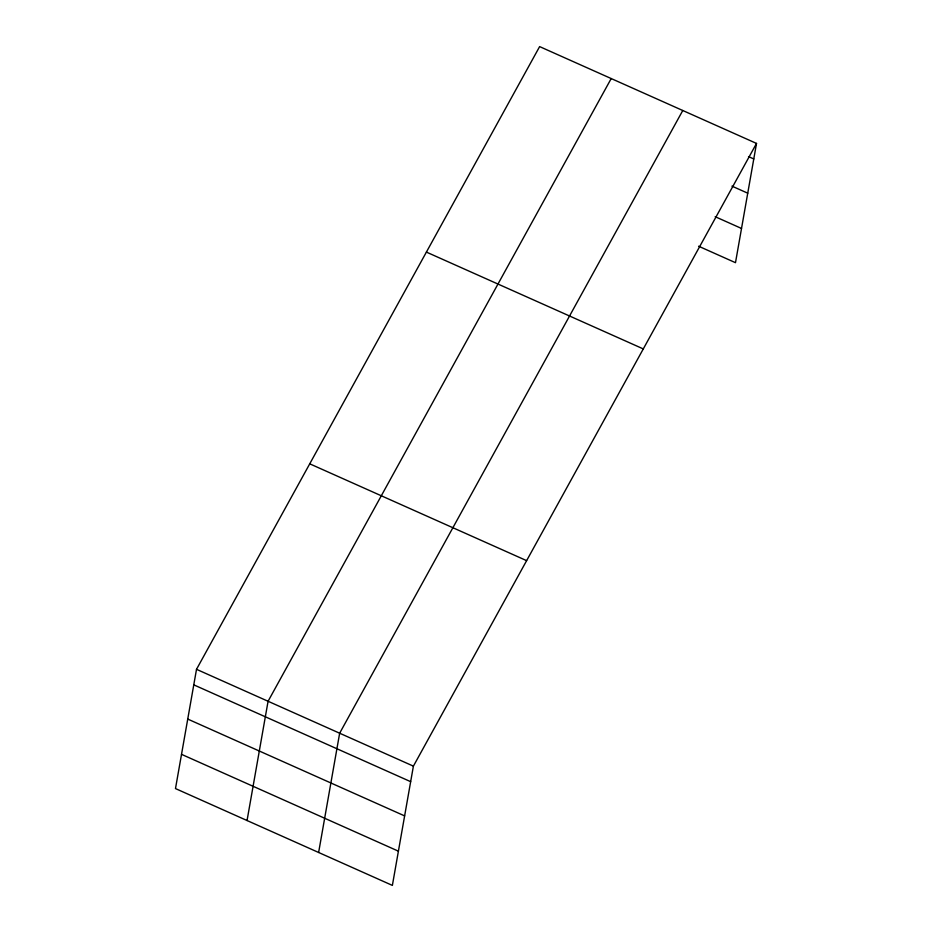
<?xml version="1.0" encoding="UTF-8"?>
<svg xmlns="http://www.w3.org/2000/svg" width="932" height="932" viewBox="0 0 932 932"><rect width="100%" height="100%" fill="white"/><g stroke="black" fill="none" stroke-linecap="round" stroke-linejoin="round"><path stroke-width="1.4" d="M196.512 669.316L175.484 788.577L392.372 885.4L413.4 766.139L756.516 143.423L539.628 46.6L196.512 669.316L413.4 766.139M247.05 820.533L268.078 701.26L611.206 78.556M318.627 852.477L339.656 733.216L682.783 110.5M756.516 143.423L735.488 262.684L698.616 246.223M748.513 156.599L753.778 158.953M731.946 186.132L747.744 193.18M715.193 216.702L741.523 228.457M426.402 252.094L643.29 348.918M309.739 463.821L526.627 560.645M193.774 684.845L410.663 781.668M187.74 719.073L404.628 815.896M181.519 754.337L398.407 851.172"/></g></svg>
